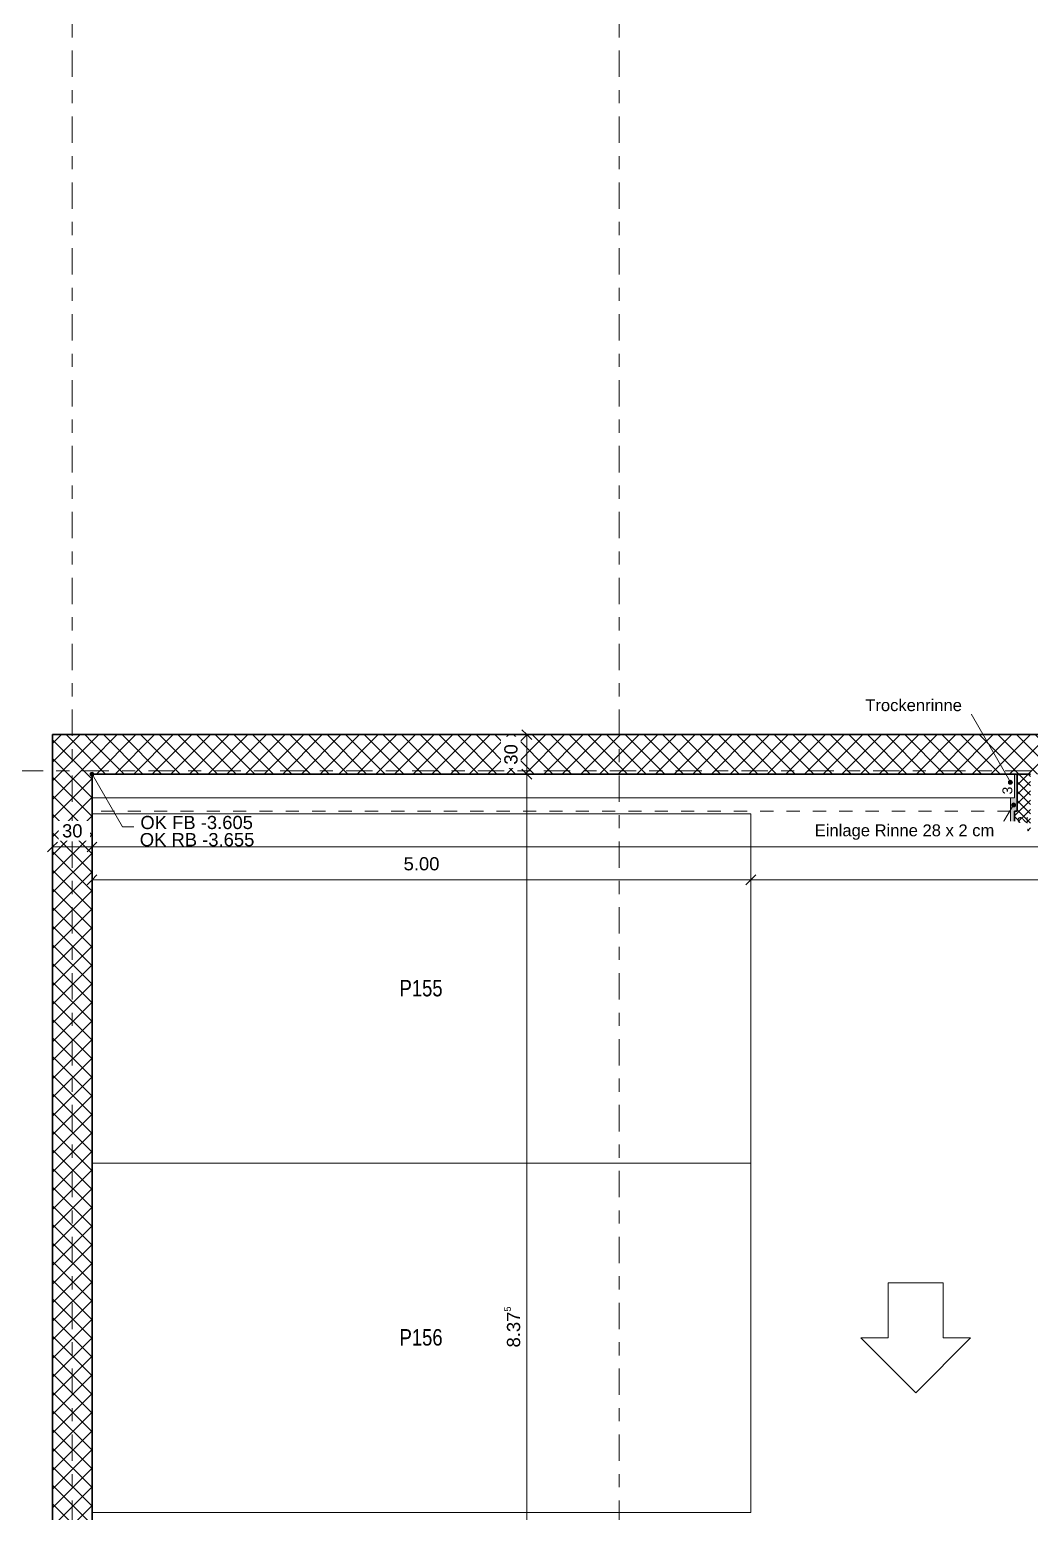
# Model space of a CAD drawing. Header units: metres. Extents: x -86 to 44, y -23 to 39.
# Drawn here: x -78.18 to -70.59, y 6.95 to 18.2 of the extents above; entities that cross this region are included whole.
import ezdxf

# ---------------------------------------------------------------- set-up
doc = ezdxf.new("R2010")
doc.units = ezdxf.units.M
doc.linetypes.add('_Rasterlinie_', pattern=[0.375, 0.2, -0.05, 0.075, -0.05])
doc.linetypes.add('Gestrichelt', pattern=[0.1, 0.05, -0.05])
for name, color, linetype, lineweight in [('A-____-____-DIMS', 7, 'Continuous', 5), ('A-____-____-DIMS-50', 7, 'Continuous', 5), ('A-DETL-GENF-OTLN', 7, 'Continuous', 9), ('A-FLOR-____-OTLN', 7, 'Continuous', 9), ('A-WALL-____-MCUT', 7, 'Continuous', 35), ('A-WALL-____-PATT', 7, 'Continuous', 35), ('C-PRKG-____-IDEN', 7, 'Continuous', 5), ('C-PRKG-____-OTLN', 7, 'Continuous', 9), ('G-____-____-DIMS', 7, 'Continuous', 5), ('S-GRID-____-OTLN', 7, 'Continuous', 5), ('Text', 7, 'Continuous', 5)]:
    doc.layers.add(name, color=color, linetype=linetype, lineweight=lineweight)
doc.layers.add('A-DETL-____-OTLN', color=5, linetype='Continuous', lineweight=9, true_color=0x0000ff)
doc.styles.add('Arial', font='arial.ttf', dxfattribs={"height": 0.09})
doc.styles.add('Arial_1', font='arial.ttf', dxfattribs={"height": 0.1})
doc.styles.add('Arial_2', font='arial.ttf', dxfattribs={"height": 0.075})
doc.styles.add('Arial_3', font='arial.ttf', dxfattribs={"width": 0.8, "height": 0.125})
doc.dimstyles.new('SUB_Rohbau_fein_1', dxfattribs={"dimscale": 0.3048, "dimtxt": 0.102026, "dimasz": 0.246063, "dimexe": 0.164042, "dimexo": 0.0625, "dimgap": 0.123031, "dimtad": 1, "dimrnd": 0.005, "dimzin": 0, "dimdsep": 46, "dimtxsty": 'Arial_1', "dimblk1": 'OBLIQUE', "dimblk2": 'OBLIQUE', "dimsah": 1, "dimcen": 0.09, "dimazin": 0, "dimtfac": 1, "dimtdec": 4, "dimtix": 1, "dimtmove": 0, "dimatfit": 3, "dimfxl": 0.164042, "dimfxlon": 1, "dimtvp": 1, "dimtfill": 1, "dimtolj": 1, "dimtzin": 0, "dimarcsym": 2})
doc.dimstyles.new('SUB_Rohbau_fein_6', dxfattribs={"dimscale": 0.3048, "dimtxt": 0.102026, "dimasz": 0.246063, "dimexe": 0.164042, "dimexo": 0.0625, "dimgap": 0.123031, "dimtad": 1, "dimdec": 1, "dimlfac": 100, "dimrnd": 0.5, "dimdsep": 46, "dimtxsty": 'Arial_1', "dimblk1": 'OBLIQUE', "dimblk2": 'OBLIQUE', "dimsah": 1, "dimcen": 0.09, "dimazin": 0, "dimtfac": 1, "dimtdec": 4, "dimtix": 1, "dimtmove": 0, "dimatfit": 3, "dimfxl": 0.164042, "dimfxlon": 1, "dimtvp": 1, "dimtfill": 1, "dimtolj": 1, "dimtzin": 0, "dimarcsym": 2})
doc.dimstyles.new('SUB_Rohbau_fein_7', dxfattribs={"dimscale": 0.3048, "dimtxt": 0.102026, "dimasz": 0.246063, "dimexe": 0.164042, "dimexo": 0.0625, "dimgap": 0.123031, "dimtad": 1, "dimrnd": 0.005, "dimzin": 0, "dimdsep": 46, "dimtxsty": 'Arial_1', "dimblk1": 'OBLIQUE', "dimblk2": 'OBLIQUE', "dimsah": 1, "dimcen": 0.09, "dimazin": 0, "dimtfac": 1, "dimtdec": 4, "dimtix": 1, "dimtmove": 0, "dimatfit": 3, "dimfxl": 0.164042, "dimfxlon": 1, "dimtvp": 1, "dimtfill": 1, "dimtolj": 1, "dimtzin": 0, "dimarcsym": 2})
pattern_1 = [(45, (0, 0), (-0.07071068, 0.07071068), []), (135, (0, 0), (-0.07071068, -0.07071068), [])]

# ---------------------------------------------------------------- blocks, each defined once
blk = doc.blocks.new('PP_Parkplatz - 2650 x 5000-V18--01_UG_OK_FFB_AF')
at = {"layer": 'C-PRKG-____-OTLN', "color": 253, "true_color": 0x999999}
for p, q in [((-72.708, 12.25), (-77.708, 12.25)), ((-72.708, 9.601), (-72.708, 12.25)), ((-72.708, 12.25), (-72.708, 12.25)), ((-77.708, 9.601), (-72.708, 9.601)), ((-72.708, 9.601), (-72.708, 9.6))]:
    blk.add_line(p, q, dxfattribs=at)
blk = doc.blocks.new('PP_Parkplatz - 2650 x 5000-V19--01_UG_OK_FFB_AF')
at = {"layer": 'C-PRKG-____-OTLN', "color": 253, "true_color": 0x999999}
for p, q in [((-72.708, 9.6), (-77.708, 9.6)), ((-72.708, 6.951), (-72.708, 9.6)), ((-72.708, 9.6), (-72.708, 9.6)), ((-77.708, 7.983), (-77.708, 6.951)), ((-77.708, 6.951), (-72.708, 6.951)), ((-72.708, 6.951), (-72.708, 6.951))]:
    blk.add_line(p, q, dxfattribs=at)
blk = doc.blocks.new('DE_Fahrtrichtung - DE_Fahrtrichtung-36192784--01_UG_OK_FFB_AF')
at = {"layer": 'A-DETL-GENF-OTLN'}
for p, q in [((1.325, -0.833), (0.908, -1.25)), ((1.325, -1.042), (1.325, -0.833)), ((1.742, -1.042), (1.325, -1.042)), ((1.742, -1.458), (1.742, -1.042)), ((0.908, -1.25), (1.325, -1.667)), ((1.325, -1.667), (1.325, -1.458)), ((1.325, -1.458), (1.742, -1.458)), ((1.742, -3.75), (1.325, -3.333)), ((1.325, -3.333), (1.325, -3.542)), ((1.325, -3.542), (0.908, -3.542)), ((0.908, -3.542), (0.908, -3.958)), ((1.325, -4.167), (1.742, -3.75)), ((0.908, -3.958), (1.325, -3.958)), ((1.325, -3.958), (1.325, -4.167))]:
    blk.add_line(p, q, dxfattribs=at)
blk = doc.blocks.new('DIMBLOCK868--01_UG_OK_FFB_AF')
at = {"layer": 'A-____-____-DIMS-50'}
for p, q in [((-74.408, 12.552), (-74.458, 12.552)), ((-74.408, 12.552), (-74.446, 12.589)), ((-74.408, 4.177), (-74.408, 12.552)), ((-74.408, 12.552), (-74.371, 12.514)), ((-74.408, 12.552), (-74.358, 12.552)), ((-74.408, 4.177), (-74.458, 4.177)), ((-74.408, 4.177), (-74.446, 4.214)), ((-74.408, 4.177), (-74.371, 4.139)), ((-74.408, 4.177), (-74.358, 4.177))]:
    blk.add_line(p, q, dxfattribs=at)
at = {"layer": 'A-____-____-DIMS-50', "color": 0, "insert": (-74.58, 8.202), "char_height": 0.1, "width": 0.38809, "attachment_point": 1, "rotation": 90, "line_spacing_factor": 0.941778, "style": 'Arial_1', "bg_fill": 3, "box_fill_scale": 1.25, "bg_fill_color": 256, "bg_fill_true_color": 13158600, "bg_fill_transparency": 0}
blk.add_mtext('8.37\\A2\\H0.5x;\\S5^  ;\\H2x;', dxfattribs=at)
blk = doc.blocks.new('_Oblique')
at = {"color": 0, "linetype": 'ByBlock', "lineweight": -2}
blk.add_line((-0.5, -0.5), (0.5, 0.5), dxfattribs=at)
blk = doc.blocks.new('DIMBLOCK869--01_UG_OK_FFB_AF')
at = {"layer": 'A-____-____-DIMS-50'}
for p, q in [((-74.408, 12.852), (-74.458, 12.852)), ((-74.408, 12.852), (-74.446, 12.889)), ((-74.408, 12.552), (-74.408, 12.852)), ((-74.408, 12.852), (-74.371, 12.814)), ((-74.408, 12.852), (-74.358, 12.852)), ((-74.408, 12.552), (-74.458, 12.552)), ((-74.408, 12.552), (-74.446, 12.589)), ((-74.408, 12.552), (-74.371, 12.514)), ((-74.408, 12.552), (-74.358, 12.552))]:
    blk.add_line(p, q, dxfattribs=at)
at = {"layer": 'A-____-____-DIMS-50', "color": 0, "insert": (-74.58, 12.624), "char_height": 0.1, "width": 0.18609, "attachment_point": 1, "rotation": 90, "line_spacing_factor": 0.941778, "style": 'Arial_1', "bg_fill": 3, "box_fill_scale": 1.25, "bg_fill_color": 256, "bg_fill_true_color": 13158600, "bg_fill_transparency": 0}
blk.add_mtext('30', dxfattribs=at)
blk = doc.blocks.new('DIMBLOCK1100--01_UG_OK_FFB_AF')
at = {"layer": 'A-____-____-DIMS-50'}
for p, q in [((-78.008, 12), (-78.008, 12.05)), ((-78.008, 12), (-77.971, 12.037)), ((-77.708, 12), (-77.708, 12.05)), ((-77.708, 12), (-77.671, 12.037)), ((-78.008, 12), (-78.046, 11.962)), ((-78.008, 12), (-77.708, 12)), ((-78.008, 12), (-78.008, 11.95)), ((-77.708, 12), (-77.746, 11.962)), ((-77.708, 12), (-77.708, 11.95))]:
    blk.add_line(p, q, dxfattribs=at)
at = {"layer": 'A-____-____-DIMS-50', "color": 0, "insert": (-77.936, 12.172), "char_height": 0.1, "width": 0.18609, "attachment_point": 1, "line_spacing_factor": 0.941778, "style": 'Arial_1', "bg_fill": 3, "box_fill_scale": 1.25, "bg_fill_color": 256, "bg_fill_true_color": 13158600, "bg_fill_transparency": 0}
blk.add_mtext('30', dxfattribs=at)
blk = doc.blocks.new('DIMBLOCK1101--01_UG_OK_FFB_AF')
at = {"layer": 'A-____-____-DIMS-50'}
for p, q in [((-77.708, 12), (-77.708, 12.05)), ((-77.708, 12), (-77.671, 12.037)), ((-62.708, 12), (-62.708, 12.05)), ((-62.708, 12), (-62.671, 12.037)), ((-77.708, 12), (-77.746, 11.962)), ((-77.708, 12), (-62.708, 12)), ((-77.708, 12), (-77.708, 11.95)), ((-62.708, 12), (-62.746, 11.962)), ((-62.708, 12), (-62.708, 11.95))]:
    blk.add_line(p, q, dxfattribs=at)
at = {"layer": 'A-____-____-DIMS-50', "color": 0, "insert": (-70.382, 12.172), "char_height": 0.1, "width": 0.4187, "attachment_point": 1, "line_spacing_factor": 0.941778, "style": 'Arial_1', "bg_fill": 3, "box_fill_scale": 1.25, "bg_fill_color": 256, "bg_fill_true_color": 13158600, "bg_fill_transparency": 0}
blk.add_mtext('15.00', dxfattribs=at)
blk = doc.blocks.new('DIMBLOCK1112--01_UG_OK_FFB_AF')
at = {"layer": 'A-____-____-DIMS-50'}
for p, q in [((-77.708, 11.75), (-77.746, 11.712)), ((-77.708, 11.75), (-77.708, 11.8)), ((-77.708, 11.75), (-77.671, 11.787)), ((-77.708, 11.75), (-72.708, 11.75)), ((-77.708, 11.75), (-77.708, 11.7)), ((-72.708, 11.75), (-72.746, 11.712)), ((-72.708, 11.75), (-72.708, 11.8)), ((-72.708, 11.75), (-72.671, 11.787)), ((-72.708, 11.75), (-72.708, 11.7))]:
    blk.add_line(p, q, dxfattribs=at)
at = {"layer": 'A-____-____-DIMS-50', "color": 0, "insert": (-75.344, 11.922), "char_height": 0.1, "width": 0.32565, "attachment_point": 1, "line_spacing_factor": 0.941778, "style": 'Arial_1', "bg_fill": 3, "box_fill_scale": 1.25, "bg_fill_color": 256, "bg_fill_true_color": 13158600, "bg_fill_transparency": 0}
blk.add_mtext('5.00', dxfattribs=at)
blk = doc.blocks.new('DIMBLOCK1113--01_UG_OK_FFB_AF')
at = {"layer": 'A-____-____-DIMS-50'}
for p, q in [((-72.708, 11.75), (-72.746, 11.712)), ((-72.708, 11.75), (-72.708, 11.8)), ((-72.708, 11.75), (-72.671, 11.787)), ((-72.708, 11.75), (-67.708, 11.75)), ((-72.708, 11.75), (-72.708, 11.7)), ((-67.708, 11.75), (-67.746, 11.712)), ((-67.708, 11.75), (-67.708, 11.8)), ((-67.708, 11.75), (-67.671, 11.787)), ((-67.708, 11.75), (-67.708, 11.7))]:
    blk.add_line(p, q, dxfattribs=at)
at = {"layer": 'A-____-____-DIMS-50', "color": 0, "insert": (-70.344, 11.922), "char_height": 0.1, "width": 0.32565, "attachment_point": 1, "line_spacing_factor": 0.941778, "style": 'Arial_1', "bg_fill": 3, "box_fill_scale": 1.25, "bg_fill_color": 256, "bg_fill_true_color": 13158600, "bg_fill_transparency": 0}
blk.add_mtext('5.00', dxfattribs=at)

msp = doc.modelspace()

# ---------------------------------------------------------------- hatches: boundary and pattern name
at = {"layer": 'A-DETL-GENF-OTLN', "true_color": 0xffffff}
msp.add_hatch(color=7, dxfattribs=at).paths.add_polyline_path([(-70.738, 12.1216), (-70.708, 12.1216), (-70.708, 12.2716), (-70.688, 12.2716), (-70.688, 12.5516), (-70.708, 12.5516), (-70.708, 12.3722), (-70.738, 12.3716), (-70.738, 12.25)])
at = {"layer": 'A-DETL-GENF-OTLN', "true_color": 0xc0c0c0}
h = msp.add_hatch(dxfattribs=at)
h.set_pattern_fill('FP_19', color=9, style=0, pattern_type=2)
h.set_pattern_definition([(45, (0, 0), (-0.03535534, 0.03535534), []), (135, (0, 0), (-0.03535534, -0.03535534), [])])
h.paths.add_polyline_path([(-70.708, 12.1216), (-70.588, 12.1216), (-70.588, 12.5516), (-70.688, 12.5516), (-70.688, 12.2716), (-70.708, 12.2716), (-70.708, 12.25)])
at = {"layer": 'A-WALL-____-PATT', "lineweight": 9}
h = msp.add_hatch(dxfattribs=at)
h.set_pattern_fill('FP_1', color=256, style=0, pattern_type=2)
h.set_pattern_definition(pattern_1)
h.paths.add_polyline_path([(-78.008, -12.7114), (-77.708, -12.6965), (-77.708, 12.8516), (-78.008, 12.8516), (-78.008, -7.3093)])
h = msp.add_hatch(dxfattribs=at)
h.set_pattern_fill('FP_1', color=256, style=0, pattern_type=2)
h.set_pattern_definition(pattern_1)
h.paths.add_polyline_path([(-63.008, 12.5516), (-62.708, 12.5516), (-62.708, 12.8516), (-77.708, 12.8516), (-77.708, 12.5516), (-69.5425, 12.5516)])
at = {"layer": 'G-____-____-DIMS', "lineweight": 9}
h = msp.add_hatch(color=256, dxfattribs=at)
edge = h.paths.add_edge_path()
edge.add_arc((-77.708, 12.5516), 0.015, 0, 360)
at = {"layer": 'Text'}
h = msp.add_hatch(color=256, dxfattribs=at)
edge = h.paths.add_edge_path()
edge.add_arc((-70.7393, 12.4902), 0.015, 0, 360)
h = msp.add_hatch(color=256, dxfattribs=at)
edge = h.paths.add_edge_path()
edge.add_arc((-70.715, 12.3185), 0.015, 0, 360)

# ---------------------------------------------------------------- linework, layer by layer
at = {"layer": 'A-DETL-____-OTLN', "color": 7}
for p, q in [((-70.708, 12.3722), (-70.708, 12.5516)), ((-70.738, 12.1216), (-70.738, 12.3722)), ((-70.738, 12.3722), (-70.708, 12.3722))]:
    msp.add_line(p, q, dxfattribs=at)
at = {"layer": 'A-DETL-____-OTLN', "color": 7, "lineweight": 35}
for p, q in [((-70.708, 12.5516), (-70.588, 12.5516)), ((-70.688, 12.2716), (-70.688, 12.5516)), ((-70.708, 12.1216), (-70.708, 12.2716)), ((-70.708, 12.2716), (-70.688, 12.2716))]:
    msp.add_line(p, q, dxfattribs=at)
at = {"layer": 'A-DETL-____-OTLN', "color": 7, "linetype": 'Gestrichelt'}
msp.add_line((-70.738, 12.2709), (-77.708, 12.2709), dxfattribs=at)
at = {"layer": 'A-FLOR-____-OTLN'}
for p, q in [((-70.708, 12.5509), (-77.708, 12.5509)), ((-70.738, 12.3716), (-77.708, 12.3716))]:
    msp.add_line(p, q, dxfattribs=at)
at = {"layer": 'A-WALL-____-MCUT'}
for p, q in [((-63.008, 12.8516), (-78.008, 12.8516)), ((-78.008, 12.8516), (-78.008, -12.7114)), ((-77.708, 12.5516), (-70.708, 12.5516)), ((-77.708, -12.6965), (-77.708, 12.5516))]:
    msp.add_line(p, q, dxfattribs=at)
at = {"layer": 'G-____-____-DIMS', "lineweight": 9}
msp.add_circle((-77.708, 12.5516), 0.015, dxfattribs=at)
at = {"layer": 'S-GRID-____-OTLN', "color": 8, "linetype": '_Rasterlinie_', "true_color": 0x808080}
for p, q in [((-77.8603, -20.6582), (-77.8603, 34.9016)), ((-73.708, -20.6582), (-73.708, 34.9016)), ((-80.7802, 12.5766), (-35.6866, 12.5766))]:
    msp.add_line(p, q, dxfattribs=at)
at = {"layer": 'Text'}
msp.add_line((-70.7393, 12.4902), (-71.0754, 13.0751), dxfattribs=at)
for centre in [(-70.7393, 12.4902), (-70.715, 12.3185)]:
    msp.add_circle(centre, 0.015, dxfattribs=at)

# ---------------------------------------------------------------- block references
at = {"layer": 'A-DETL-GENF-OTLN', "rotation": 89.9999999999995}
msp.add_blockref('DE_Fahrtrichtung - DE_Fahrtrichtung-36192784--01_UG_OK_FFB_AF', (-72.708, 6.9505), dxfattribs=at)
at = {"layer": 'C-PRKG-____-OTLN', "color": 253, "true_color": 0x999999}
for name in ['PP_Parkplatz - 2650 x 5000-V18--01_UG_OK_FFB_AF', 'PP_Parkplatz - 2650 x 5000-V19--01_UG_OK_FFB_AF']:
    msp.add_blockref(name, (0, 0), dxfattribs=at)

# ---------------------------------------------------------------- texts
at = {"layer": 'Text', "insert": (-70.7997, 12.3984), "char_height": 0.075, "width": 0.020042, "attachment_point": 1, "rotation": 90, "style": 'Arial_2'}
msp.add_mtext('3', dxfattribs=at)

# ---------------------------------------------------------------- next in the draw order: texts
at = {"layer": 'C-PRKG-____-IDEN', "char_height": 0.125, "width": 0.391223, "attachment_point": 1, "style": 'Arial_3', "bg_fill": 3, "box_fill_scale": 1.25, "bg_fill_color": 256, "bg_fill_true_color": 13158600, "bg_fill_transparency": 0}
for s, insert in [('P155', (-75.3746, 10.9907)), ('P156', (-75.3746, 8.3412))]:
    msp.add_mtext(s, dxfattribs=dict(at, insert=insert))
at = {"layer": 'Text', "insert": (-71.8408, 13.1201), "char_height": 0.09, "width": 0.865822, "attachment_point": 1, "style": 'Arial', "bg_fill": 3, "box_fill_scale": 1.25, "bg_fill_color": 256, "bg_fill_true_color": 13158600, "bg_fill_transparency": 0}
msp.add_mtext('Trockenrinne', dxfattribs=at)

# ---------------------------------------------------------------- next in the draw order: dimensions: what is measured, and where the dimension line sits
at = {"layer": 'A-____-____-DIMS'}
dim = msp.add_linear_dim(base=(-74.408, 12.5516), p1=(-74.358, 4.1766), p2=(-74.458, 12.5516), angle=90, text='\\A1;8.37\\Q;{\\A1;{\\H0.5x;\\S5^ ;}}', dimstyle='SUB_Rohbau_fein_1', override={"dimpost": '<>', "dimfxl": 8.375597}, dxfattribs=at)
dim.commit()
dim.dimension.update_dxf_attribs({"geometry": 'DIMBLOCK868--01_UG_OK_FFB_AF', "text_midpoint": (-74.4966, 8.3641)})
dim = msp.add_linear_dim(base=(-77.708, 12), p1=(-78.008, 12.05), p2=(-77.708, 12.05), dimstyle='SUB_Rohbau_fein_6', override={"dimpost": '<>', "dimfxl": 0.3}, dxfattribs=at)
dim.commit()
dim.dimension.update_dxf_attribs({"geometry": 'DIMBLOCK1100--01_UG_OK_FFB_AF', "text_midpoint": (-77.858, 12.0886)})

# ---------------------------------------------------------------- next in the draw order: dimensions: what is measured, and where the dimension line sits
dim = msp.add_linear_dim(base=(-74.408, 12.8516), p1=(-74.458, 12.5516), p2=(-74.458, 12.8516), angle=90, dimstyle='SUB_Rohbau_fein_6', override={"dimpost": '<>', "dimfxl": 0.3}, dxfattribs=at)
dim.commit()
dim.dimension.update_dxf_attribs({"geometry": 'DIMBLOCK869--01_UG_OK_FFB_AF', "text_midpoint": (-74.4966, 12.7016)})
dim = msp.add_linear_dim(base=(-62.708, 12), p1=(-77.708, 12.05), p2=(-62.708, 12.05), dimstyle='SUB_Rohbau_fein_7', override={"dimpost": '<>', "dimfxl": 15}, dxfattribs=at)
dim.commit()
dim.dimension.update_dxf_attribs({"geometry": 'DIMBLOCK1101--01_UG_OK_FFB_AF', "text_midpoint": (-70.208, 12.0885)})

# ---------------------------------------------------------------- next in the draw order: linework, layer by layer
at = {"layer": 'G-____-____-DIMS'}
for p, q in [((-77.708, 12.5516), (-77.4773, 12.1519)), ((-77.4773, 12.1519), (-77.3901, 12.1519))]:
    msp.add_line(p, q, dxfattribs=at)
at = {"layer": 'Text'}
for p, q in [((-70.715, 12.3185), (-70.8289, 12.1256)), ((-70.8289, 12.1256), (-70.8597, 12.1256))]:
    msp.add_line(p, q, dxfattribs=at)

# ---------------------------------------------------------------- next in the draw order: texts
at = {"layer": 'G-____-____-DIMS', "char_height": 0.1, "attachment_point": 1, "line_spacing_factor": 0.941778, "style": 'Arial_1'}
for s, insert, width in [('OK FB -3.605', (-77.3416, 12.2351), 1.021033), ('OK RB -3.655', (-77.3462, 12.105), 1.039397)]:
    msp.add_mtext(s, dxfattribs=dict(at, insert=insert, width=width))

# ---------------------------------------------------------------- next in the draw order: dimensions: what is measured, and where the dimension line sits
at = {"layer": 'A-____-____-DIMS'}
dim = msp.add_linear_dim(base=(-72.708, 11.75), p1=(-77.708, 11.8), p2=(-72.708, 11.8), dimstyle='SUB_Rohbau_fein_7', override={"dimpost": '<>', "dimfxl": 5}, dxfattribs=at)
dim.commit()
dim.dimension.update_dxf_attribs({"geometry": 'DIMBLOCK1112--01_UG_OK_FFB_AF', "text_midpoint": (-75.208, 11.8385)})

# ---------------------------------------------------------------- next in the draw order: texts
at = {"layer": 'Text', "insert": (-72.2241, 12.1706), "char_height": 0.09, "width": 1.59135, "attachment_point": 1, "style": 'Arial', "bg_fill": 3, "box_fill_scale": 1.25, "bg_fill_color": 256, "bg_fill_true_color": 13158600, "bg_fill_transparency": 0}
msp.add_mtext('Einlage Rinne 28 x 2 cm', dxfattribs=at)

# ---------------------------------------------------------------- next in the draw order: dimensions: what is measured, and where the dimension line sits
at = {"layer": 'A-____-____-DIMS'}
dim = msp.add_linear_dim(base=(-67.708, 11.75), p1=(-72.708, 11.8), p2=(-67.708, 11.8), dimstyle='SUB_Rohbau_fein_7', override={"dimpost": '<>', "dimfxl": 5}, dxfattribs=at)
dim.commit()
dim.dimension.update_dxf_attribs({"geometry": 'DIMBLOCK1113--01_UG_OK_FFB_AF', "text_midpoint": (-70.208, 11.8385)})

# ---------------------------------------------------------------- next in the draw order: texts
at = {"layer": 'Text', "insert": (-70.6833, 12.1746), "char_height": 0.075, "width": 0.020042, "attachment_point": 1, "rotation": 90, "style": 'Arial_2'}
msp.add_mtext('2', dxfattribs=at)

doc.saveas('drawing.dxf')
